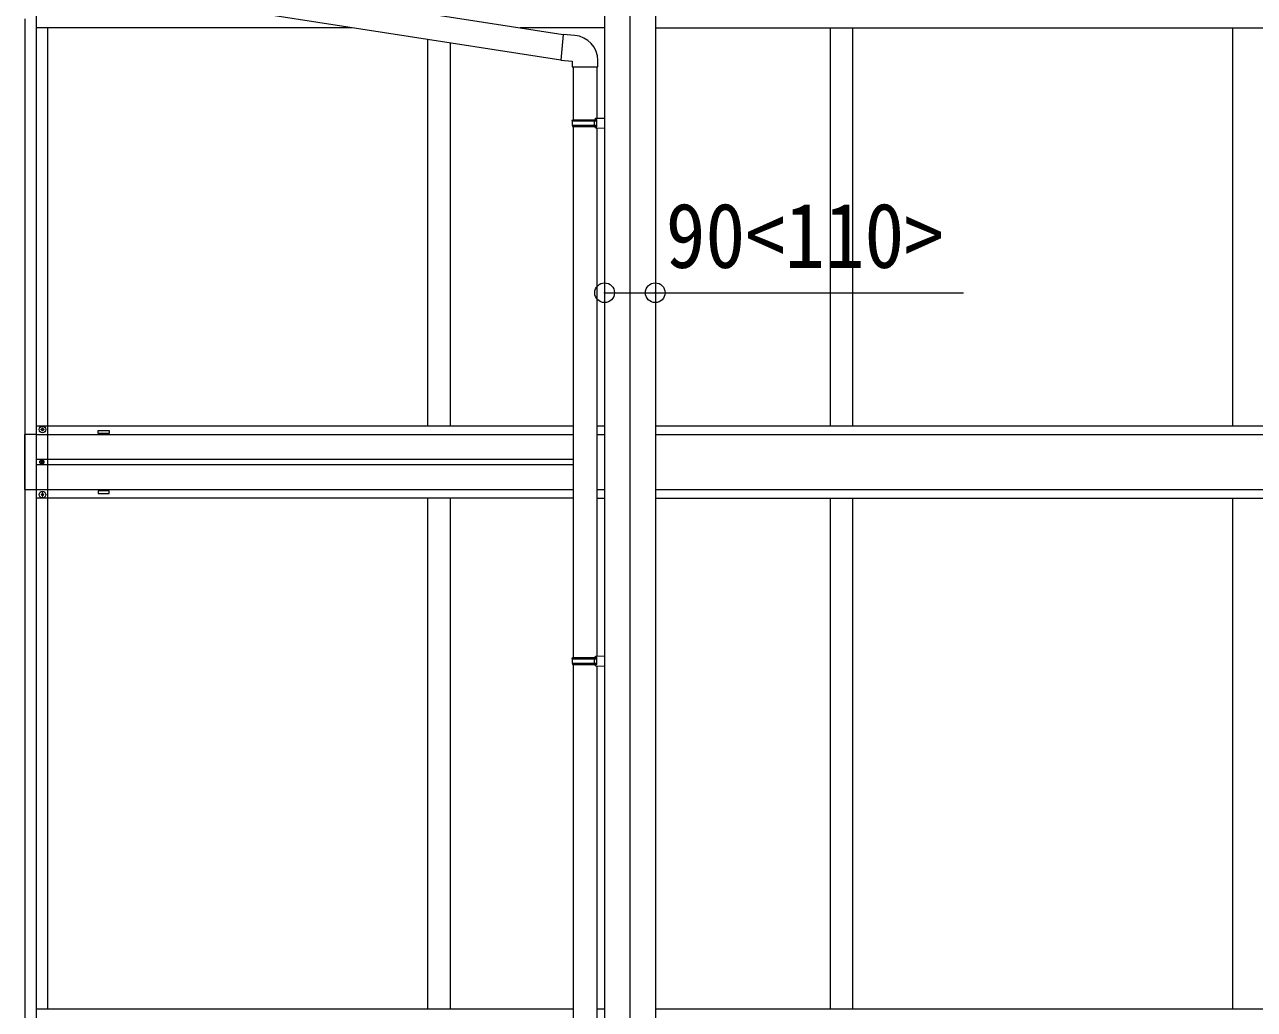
# Model space of a CAD drawing. Units: millimetres at full size, sheet at 1:35; details may follow other scales. Extents: x -9783 to 9892, y -6828 to 6752.
# Drawn here: x -2895 to -708, y -253 to 1498 of the extents above; entities that cross this region are included whole.
import ezdxf
from ezdxf.enums import TextEntityAlignment as Align

# ---------------------------------------------------------------- set-up
doc = ezdxf.new("R2010")
doc.units = ezdxf.units.MM
doc.header["$LTSCALE"] = 35
doc.header["$PDMODE"] = 32
doc.header["$PDSIZE"] = 35
for name, color, linetype, lineweight in [('0-1_本体', 4, 'Continuous', 9), ('0-2_部品', 7, 'Continuous', 9), ('0-8_PARTS2', 2, 'Continuous', 9), ('0-A_寸法', 6, 'Continuous', 9), ('1-1_GLASS', 4, 'Continuous', 9), ('1-4_DIM2', 7, 'Continuous', 9)]:
    doc.layers.add(name, color=color, linetype=linetype, lineweight=lineweight)
doc.styles.add('ＭＳ ゴシック', font='')
doc.styles.get('ＭＳ ゴシック').set_extended_font_data('MS Gothic')

msp = doc.modelspace()

# ---------------------------------------------------------------- linework, layer by layer
at = {"layer": '0-1_本体'}
for p, q in [((-1863.92, 1629.46), (-1863.92, -1246.92)), ((-1773.52, 1629.46), (-1773.52, -1246.92))]:
    msp.add_line(p, q, dxfattribs=at)
at = {"layer": '0-2_部品'}
for p, q in [((-2561.6, 1577.39), (-1937.64, 1480.59)), ((-1941.65, 1434.76), (-2568.62, 1532.13)), ((-1916.8, 1478.77), (-1937.64, 1480.59)), ((-1921.72, 1423.02), (-1875.72, 1423.02)), ((-1919.72, 1423.02), (-1919.72, 1329.02)), ((-1877.72, 1423.02), (-1877.72, 1331.58)), ((-1875.72, 1423.02), (-1875.72, 1433.94)), ((-1921.72, 1327.02), (-1920.72, 1329.02)), ((-1921.72, 1327.02), (-1877.72, 1327.02)), ((-1921.72, 1327.02), (-1921.72, 1319.02)), ((-1921.72, 1319.02), (-1877.72, 1319.02)), ((-1921.72, 1319.02), (-1920.72, 1317.02)), ((-1920.72, 1329.02), (-1877.72, 1329.02)), ((-1920.72, 1317.02), (-1877.72, 1317.02)), ((-1919.72, 1317.02), (-1919.72, 372.83)), ((-1882.2, 1327.02), (-1882.63, 1329.02)), ((-1879.72, 1331.52), (-1863.72, 1331.99)), ((-1879.72, 1329.52), (-1879.72, 1331.52)), ((-1879.72, 1329.52), (-1877.72, 1329.52)), ((-1879.72, 1314.52), (-1879.72, 1316.52)), ((-1879.72, 1314.52), (-1863.72, 1314.05)), ((-1877.72, 1314.46), (-1877.72, 375.39)), ((-1863.72, 1331.99), (-1863.72, 1314.05)), ((-1921.72, 370.83), (-1920.72, 372.83)), ((-1920.72, 372.83), (-1877.72, 372.83)), ((-1882.2, 370.83), (-1882.63, 372.83)), ((-1879.72, 375.33), (-1863.72, 375.8)), ((-1879.72, 373.33), (-1879.72, 375.33)), ((-1879.72, 373.33), (-1877.72, 373.33)), ((-1863.72, 375.8), (-1863.72, 357.86)), ((-1921.72, 370.83), (-1877.72, 370.83)), ((-1921.72, 370.83), (-1921.72, 362.83)), ((-1921.72, 362.83), (-1877.72, 362.83)), ((-1921.72, 362.83), (-1920.72, 360.83)), ((-1920.72, 360.83), (-1877.72, 360.83)), ((-1919.72, 360.83), (-1919.72, -472.33)), ((-1879.72, 358.33), (-1879.72, 360.33)), ((-1879.72, 358.33), (-1863.72, 357.86)), ((-1877.72, 358.27), (-1877.72, -469.77))]:
    msp.add_line(p, q, dxfattribs=at)
for points in [[(-1937.64, 1480.59), (-1941.65, 1434.76), (-1921.72, 1433.02), (-1921.72, 1423.02)], [(-1882.2, 1327.02), (-1882.2, 1319.02), (-1882.63, 1317.02)], [(-1879.72, 1316.52), (-1877.72, 1316.52), (-1877.72, 1329.52)], [(-1879.72, 360.33), (-1877.72, 360.33), (-1877.72, 373.33)], [(-1882.2, 370.83), (-1882.2, 362.83), (-1882.63, 360.83)]]:
    msp.add_lwpolyline(points, dxfattribs=at)
msp.add_arc((-1920.72, 1433.94), 45, 0, 85, dxfattribs=at)
at = {"layer": '0-8_PARTS2'}
msp.add_line((-1818.72, 1603.08), (-1818.72, -1346.92), dxfattribs=at)
at = {"layer": '0-A_寸法'}
msp.add_lwpolyline([(-1863.72, 1021.44), (-1773.72, 1021.44), (-1225.19, 1021.44)], dxfattribs=at)
for p in [(-1863.72, 1021.44), (-1773.72, 1021.44)]:
    msp.add_point(p, dxfattribs=at)
at = {"layer": '1-1_GLASS'}
for p, q in [((-2874.72, 1557.46), (-2874.72, -316.53)), ((-2894.72, 1508.27), (-2894.72, -267.34)), ((-2313.23, 1492.47), (-2874.72, 1492.47)), ((-2854.72, 1492.97), (-2854.72, -251.53)), ((-1863.92, 1492.47), (-2014.2, 1492.47)), ((-1773.52, 1492.47), (1036.08, 1492.47)), ((-1462.72, 1492.97), (-1462.72, 784.97)), ((-1422.72, 1492.97), (-1422.72, 784.97)), ((-746.72, 1492.47), (-746.72, 784.97)), ((-2178.72, 1471.58), (-2178.72, 784.97)), ((-2138.72, 1465.37), (-2138.72, 784.97)), ((-2178.72, 655.97), (-2178.72, -251.53)), ((-2138.72, 655.97), (-2138.72, -251.53)), ((-1462.72, 655.97), (-1462.72, -251.53)), ((-1422.72, 655.97), (-1422.72, -251.53)), ((-746.72, 655.97), (-746.72, -251.53)), ((-2874.72, -251.53), (-1919.92, -251.53)), ((-1877.92, -251.53), (-1863.92, -251.53)), ((-1773.52, -251.53), (1036.08, -251.53))]:
    msp.add_line(p, q, dxfattribs=at)
at = {"layer": '1-4_DIM2', "color": 4}
for p, q in [((-2874.72, 784.97), (-1919.92, 784.97)), ((-2874.72, 769.47), (-1919.92, 769.47)), ((-1877.92, 784.97), (-1863.92, 784.97)), ((-1877.92, 769.47), (-1863.92, 769.47)), ((-1773.52, 784.97), (1036.08, 784.97)), ((-1773.52, 769.47), (1036.08, 769.47)), ((-1919.92, 724.97), (-2874.72, 724.97)), ((-2874.72, 715.97), (-1919.92, 715.97)), ((-2874.72, 671.47), (-1919.92, 671.47)), ((-1877.92, 671.47), (-1863.92, 671.47)), ((-1773.52, 671.47), (1036.08, 671.47)), ((-1919.92, 655.97), (-2874.72, 655.97)), ((-1877.92, 655.97), (-1863.92, 655.97)), ((-1773.52, 655.97), (1036.08, 655.97))]:
    msp.add_line(p, q, dxfattribs=at)
at = {"layer": '1-4_DIM2'}
for p, q in [((-2865.22, 777.97), (-2866.22, 777.97)), ((-2862.22, 778.97), (-2861.22, 778.97)), ((-2865.95, 720.88), (-2866.77, 720.88)), ((-2863.49, 720.06), (-2862.67, 720.06)), ((-2865.22, 662.97), (-2866.22, 662.97)), ((-2862.22, 661.97), (-2861.22, 661.97))]:
    msp.add_line(p, q, dxfattribs=at)
for points in [[(-2874.72, 769.47), (-2895.42, 769.47), (-2895.42, 671.47), (-2874.72, 671.47)], [(-2866.22, 777.97), (-2866.22, 778.97), (-2865.22, 778.97)], [(-2864.22, 779.97), (-2864.22, 780.97), (-2863.22, 780.97), (-2863.22, 779.97)], [(-2863.22, 776.97), (-2863.22, 775.97), (-2864.22, 775.97), (-2864.22, 776.97)], [(-2861.22, 778.97), (-2861.22, 777.97), (-2862.22, 777.97)], [(-2864.31, 721.7), (-2864.31, 722.52), (-2865.13, 722.52), (-2865.13, 721.7)], [(-2866.77, 720.88), (-2866.77, 720.06), (-2865.95, 720.06)], [(-2865.13, 719.24), (-2865.13, 718.42), (-2864.31, 718.42), (-2864.31, 719.24)], [(-2862.67, 720.06), (-2862.67, 720.88), (-2863.49, 720.88)], [(-2866.22, 662.97), (-2866.22, 661.97), (-2865.22, 661.97)], [(-2863.22, 663.97), (-2863.22, 664.97), (-2864.22, 664.97), (-2864.22, 663.97)], [(-2864.22, 660.97), (-2864.22, 659.97), (-2863.22, 659.97), (-2863.22, 660.97)], [(-2861.22, 661.97), (-2861.22, 662.97), (-2862.22, 662.97)]]:
    msp.add_lwpolyline(points, dxfattribs=at)
at = {"layer": '1-4_DIM2', "color": 4}
for points in [[(-2744.72, 771.47), (-2764.72, 771.47), (-2764.72, 776.47), (-2744.72, 776.47)], [(-2744.72, 669.47), (-2764.72, 669.47), (-2764.72, 664.47), (-2744.72, 664.47)]]:
    msp.add_lwpolyline(points, close=True, dxfattribs=at)
at = {"layer": '1-4_DIM2'}
for centre, radius in [((-2863.72, 778.47), 5.9), ((-2864.72, 720.47), 3.75), ((-2863.72, 662.47), 5.9)]:
    msp.add_circle(centre, radius, dxfattribs=at)
for centre, radius, start, end in [((-2865.22, 779.97), 1, 270, 0), ((-2865.22, 776.97), 1, 0, 90), ((-2862.22, 779.97), 1, 180, 270), ((-2862.22, 776.97), 1, 90, 180), ((-2865.95, 721.7), 0.82, 270, 0), ((-2865.95, 719.24), 0.82, 0, 90), ((-2863.49, 721.7), 0.82, 180, 270), ((-2863.49, 719.24), 0.82, 90, 180), ((-2865.22, 663.97), 1, 270, 0), ((-2865.22, 660.97), 1, 0, 90), ((-2862.22, 663.97), 1, 180, 270), ((-2862.22, 660.97), 1, 90, 180)]:
    msp.add_arc(centre, radius, start, end, dxfattribs=at)

# ---------------------------------------------------------------- texts
at = {"layer": '0-A_寸法', "color": 7, "style": 'ＭＳ ゴシック', "width": 0.9}
msp.add_text('90<110>', height=115.5, dxfattribs=at).set_placement((-1755.1, 1030.94), align=Align.BOTTOM_LEFT)

doc.saveas('drawing.dxf')
